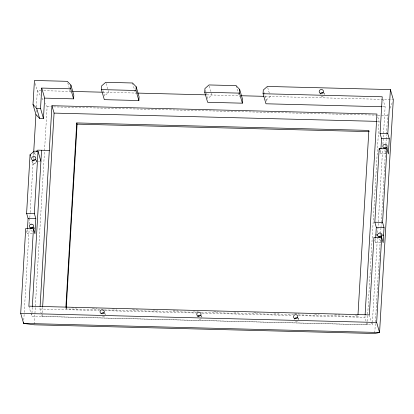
<?xml version="1.0" encoding="UTF-8"?>
<svg xmlns="http://www.w3.org/2000/svg" width="414" height="414" viewBox="0 0 414 414"><rect width="100%" height="100%" fill="white"/><g stroke="black" fill="none" stroke-linecap="round" stroke-linejoin="round"><path stroke-width="0.31" stroke-dasharray="2.07 1.55" d="M32.354 233.739L27.195 233.61L27.453 229.19M23.789 320.182L24.209 313.093M24.245 312.446L29.151 229.284M29.456 224.124L29.798 218.323M29.834 217.676L30.103 213.163M30.139 212.522L33.136 161.739M33.317 158.666L33.467 156.202M33.503 155.586L33.689 152.456M36.075 112.028L36.22 109.503M36.37 106.972L37.343 90.531L35.123 82.847M372.372 322.987L372.258 324.923L31.774 316.213L31.93 313.631M31.966 312.984L32.308 307.178M34.295 324.162L44.5 151.239M44.536 150.598L47.124 106.719L45.167 103.479M377.837 117.105L379.084 121.416L367.089 324.716L42.083 316.405L39.951 309.015L40.065 307.084M42.083 316.405L42.616 307.369M99.8 309.827L66.193 308.968L66.266 307.68M266.119 101.321L266.192 100.09L264.655 94.765M298.204 314.904L358.312 316.441L358.384 315.152M367.089 324.716L364.957 317.331L365.07 315.396M380.569 242.645L375.41 242.5L375.674 238.086M385.812 153.884L380.652 153.754L380.911 149.33M372.409 322.34L377.397 237.817M377.703 232.652L382.614 149.418M382.919 144.258L385.123 106.833L382.909 99.148M374.779 332.877L380.337 238.671M380.528 235.442L380.601 234.153M380.642 233.506L380.942 228.347M380.983 227.7L381.247 223.182M381.289 222.541L385.589 149.63M385.781 146.401L385.858 145.112M385.895 144.465L386.159 139.948M386.2 139.306L386.464 134.788M386.505 134.141L387.607 115.428L388.047 114.217M390.236 108.142L392.203 102.672M33.612 153.744L35.428 152.145M37.037 161.217L32.954 164.813L31.759 160.684M266.192 100.09L270.275 96.488L269.762 94.718M32.82 231.136L31.216 230.893A2.142 2.023 -16.1 0 1 30.258 229.102M41.203 90.63L37.343 90.531L40.277 95.386M43.775 90.697L70.163 91.37L70.975 92.213M102.853 92.208L135.44 93.041L136.247 93.885M206.788 94.868L238.935 95.691L239.747 96.534M265.162 96.358L393.3 99.639M382.552 106.765L385.123 106.833M47.124 106.719L51 106.817M53.587 106.884L377.268 115.164M377.915 115.18L387.607 115.428M377.791 121.38L379.084 121.416M38.331 161.248L39.62 161.284M71.658 307.907L76.828 308.037M92.338 308.435L96.866 308.549M112.375 308.947L116.898 309.061M132.408 309.46L137.577 309.589M153.092 309.988L157.615 310.102M173.124 310.5L177.647 310.614M193.157 311.012L198.327 311.147M213.841 311.54L218.364 311.659M233.874 312.052L238.397 312.172M253.911 312.565L258.434 312.684M273.944 313.082L279.114 313.212M294.623 313.61L299.146 313.724M314.661 314.123L319.184 314.236M334.693 314.635L339.863 314.764M355.372 315.163L357.96 315.23L358.312 316.441M104.323 309.941L196.738 312.306M201.266 312.425L293.681 314.785M39.951 309.015L99.396 310.536M101.979 310.603L104.561 310.671M105.208 310.686L196.314 313.015M202.13 313.165L292.589 315.478M298.406 315.628L364.957 317.331M41.907 98.087L43.537 100.783M387.582 147.617L387.928 148.828A2.142 2.023 -16.1 0 0 387.747 148.331M379.829 150.893L380.652 153.754M374.753 240.223L375.41 242.5M323.934 92.865L324.286 94.076M369.355 314.873L371.234 321.373M371.405 321.968L372.258 324.923M267.718 87.623L269.597 94.123M263.972 92.4L264.484 94.175M236.037 85.636L237.915 92.141M238.086 92.731L238.935 95.691M298.235 318.03L298.587 319.241M209.37 86.128L211.249 92.632M211.419 93.222L211.932 94.997L207.844 98.594L206.307 93.274M205.453 90.319L206.136 92.684M201.509 315.556L201.856 316.767M132.537 82.991L134.415 89.491M134.586 90.086L135.44 93.041M106.062 83.488L107.94 89.988M108.111 90.583L108.623 92.353L104.535 95.95L102.998 90.63M67.777 83.095L69.48 89.005M69.65 89.595L70.163 91.37M104.778 313.082L105.13 314.293M34.657 152.952L35.847 157.087M36.318 159.918L36.67 161.129M30.398 155.959L31.081 158.324M65.842 307.757L66.193 308.968M34.124 227.472L34.471 228.683A2.142 2.023 -16.1 0 0 34.29 228.186M26.372 230.748L27.195 233.61M28.876 306.163L30.75 312.663M30.921 313.253L31.774 316.213M381.004 240.058A2.142 2.023 -15.4 0 1 378.443 238.024M386.278 151.281A2.142 2.023 -16.1 0 1 383.757 149.775M323.789 93.15A2.142 2.023 -16.1 0 1 324.328 94.604M323.158 96.338A2.142 2.023 -16.1 0 1 321.031 96.281M104.633 313.367A2.142 2.023 -16.1 0 1 105.172 314.821M104.463 316.239A2.142 2.023 -16.1 0 1 101.456 316.167M201.359 315.841A2.142 2.023 -16.1 0 1 201.897 317.295M201.188 318.718A2.142 2.023 -16.1 0 1 198.182 318.64M298.09 318.314A2.142 2.023 -16.1 0 1 298.629 319.768M297.459 321.502A2.142 2.023 -16.1 0 1 295.332 321.45M36.173 160.202A2.142 2.023 -16.1 0 1 35.283 163.504A2.142 2.023 -16.1 0 1 32.452 161.548"/><path stroke-width="0.62" d="M381.905 106.75L265.969 103.785L263.071 93.735L263.288 90.035L267.377 86.438L390.397 89.584L393.3 99.639L379.56 332.514L374.737 333.518L34.258 324.809L23.603 323.406L20.7 313.357L25.709 228.461L33.446 228.663L34.931 233.806L35.827 218.649L34.341 213.505L38.016 151.281L34.145 151.182L30.056 154.779L26.605 213.308L28.09 218.452L27.495 228.559M33.689 152.456L35.925 114.559L33.022 104.509L34.44 80.482L67.265 81.32L70.913 85.113L73.816 95.168L73.599 98.863L44.645 98.123L41.742 88.073L70.696 88.813L73.599 98.863M23.676 322.118L23.603 323.406L379.56 332.514L376.657 322.465L381.667 237.569L373.93 237.372L369.355 314.873L28.876 306.163L33.446 228.663M35.925 114.559L39.573 118.357L43.444 118.456L40.541 108.406L41.742 88.073M32.344 306.531L41.571 150.246M43.444 118.456L44.645 98.123M40.101 306.438L51.947 105.715L376.952 114.026L365.107 314.749M42.652 306.722L54.079 113.1L51.947 105.715M70.696 88.813L70.913 85.113M65.878 307.11L76.745 122.932L368.864 130.41L357.996 314.583M66.266 307.68L77.097 124.143L76.745 122.932M101.414 89.6L101.632 85.9L105.72 82.303L132.537 82.991L136.19 86.785L139.088 96.835L138.871 100.535L104.318 99.65L101.414 89.6L135.968 90.48L138.871 100.535M135.968 90.48L136.19 86.785M204.723 92.239L204.94 88.544L209.029 84.948L236.037 85.636L239.685 89.434L242.588 99.484L242.371 103.179L207.626 102.289L204.723 92.239L239.468 93.129L242.371 103.179M239.468 93.129L239.685 89.434M375.71 237.455L376.31 227.364L374.825 222.214L379.167 148.605L386.904 148.802L388.389 153.951L389.284 138.793L387.799 133.65L390.397 89.584M380.952 148.698L381.548 138.597L380.062 133.453L382.225 96.783L263.071 93.735M381.667 237.569L383.152 242.718L384.047 227.56L382.562 222.411L386.904 148.802M36.339 151.343L37.7 150.142L49.307 150.442M72.729 91.437L102.211 92.193M137.365 93.088L205.504 94.832M240.855 95.737L263.878 96.327M33.022 104.509L36.675 108.302L40.541 108.406M54.079 113.1L377.144 121.364M77.097 124.143L369.216 131.621M380.062 133.453L387.799 133.65M381.548 138.597L389.284 138.793M26.605 213.308L34.341 213.505M374.825 222.214L382.562 222.411M28.09 218.452L35.827 218.649M376.31 227.364L384.047 227.56M381.858 235.095L383.602 235.136M20.7 313.357L376.657 322.465M375.86 234.929L377.604 234.981M33.555 227.426L32.504 227.126L31.423 227.369A2.142 2.023 -16.1 0 0 30.6 228.093M379.167 148.605L379.498 149.749M36.675 108.302L39.573 118.357M38.016 151.281L40.908 161.315M30.056 154.779L30.398 155.959M378.789 237.015A2.142 2.023 -15.4 0 1 380.135 236.104L381.237 236.13A2.142 2.023 -15.4 0 1 381.739 236.347M384.057 148.238A2.142 2.023 -16.1 0 1 387.012 147.565M320.172 93.973A2.142 2.023 -16.1 0 1 323.365 92.814M101.259 313.703A2.142 2.023 -16.1 0 1 104.209 313.031M197.747 316.663A2.142 2.023 -16.1 0 1 200.94 315.504M294.473 319.137A2.142 2.023 -16.1 0 1 297.666 317.983M32.556 161.025A2.142 2.023 -16.1 0 1 35.749 159.871M31.076 224.15L30.553 224.341A2.142 2.023 -16.1 0 0 30.341 227.866L31.392 228.166L32.473 227.917A2.142 2.023 -16.1 0 0 32.68 224.398L31.076 224.15M379.85 233.004L379.296 233.061A2.142 2.023 -15.4 0 0 377.92 236.156A2.142 2.023 -15.4 0 0 381.408 236.249A2.142 2.023 -15.4 0 0 380.399 233.092L379.85 233.004M384.301 148.222A2.142 2.023 -16.1 0 0 387.054 145.8A2.142 2.023 -16.1 0 0 383.55 144.797A2.142 2.023 -16.1 0 0 384.301 148.222M320.659 93.471A2.142 2.023 -16.1 0 0 323.412 91.049A2.142 2.023 -16.1 0 0 319.903 90.045A2.142 2.023 -16.1 0 0 320.659 93.471M294.959 318.635A2.142 2.023 -16.1 0 0 297.713 316.213A2.142 2.023 -16.1 0 0 294.204 315.209A2.142 2.023 -16.1 0 0 294.959 318.635M101.502 313.688A2.142 2.023 -16.1 0 0 104.256 311.266A2.142 2.023 -16.1 0 0 100.752 310.262A2.142 2.023 -16.1 0 0 101.502 313.688M198.228 316.161A2.142 2.023 -16.1 0 0 200.981 313.74A2.142 2.023 -16.1 0 0 197.478 312.736A2.142 2.023 -16.1 0 0 198.228 316.161M33.042 160.528A2.142 2.023 -16.1 0 0 35.795 158.101A2.142 2.023 -16.1 0 0 32.287 157.103A2.142 2.023 -16.1 0 0 33.042 160.528"/></g></svg>
